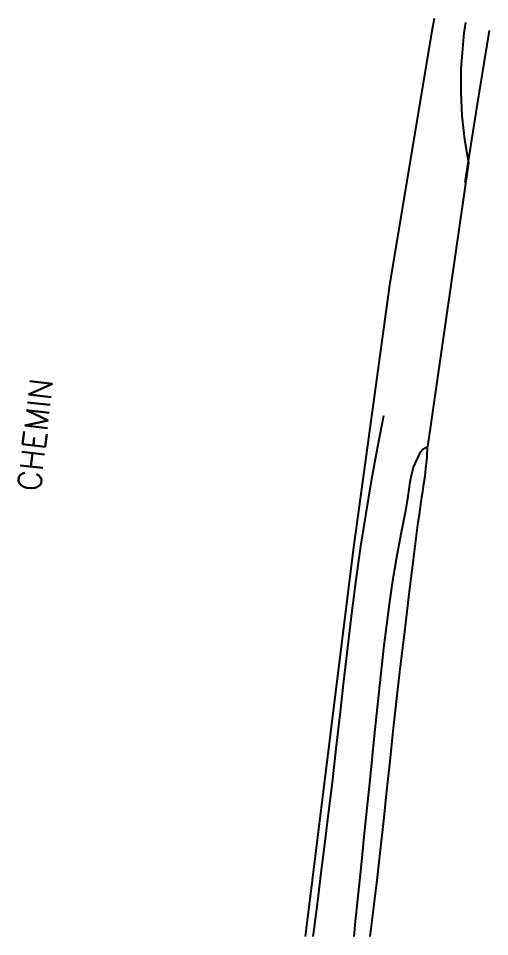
# Model space of a CAD drawing. Header units: millimetres. Extents: x 145999 to 147000, y 141000 to 142001.
# Drawn here: x 146575.7 to 146611.9, y 141000 to 141070.6 of the extents above; entities that cross this region are included whole.
import ezdxf

# ---------------------------------------------------------------- set-up
doc = ezdxf.new("R2010")
doc.units = ezdxf.units.MM
for name, color, linetype in [('W0071', 7, 'CONTINUOUS'), ('W0211', 2, 'CONTINUOUS'), ('W0214', 2, 'CONTINUOUS'), ('W0330', 7, 'CONTINUOUS'), ('W0989', 7, 'CONTINUOUS')]:
    doc.layers.add(name, color=color, linetype=linetype)
doc.styles.get("Standard").update_dxf_attribs({"font": 'romans.shx', "width": 0.85})

msp = doc.modelspace()

# ---------------------------------------------------------------- linework, layer by layer
at = {"layer": 'W0071'}
for points in [[(146603.726, 141040.029), (146603.239, 141037.536), (146602.784, 141035.037), (146602.363, 141032.531), (146601.975, 141030.021), (146601.608, 141027.431), (146601.271, 141024.837), (146600.956, 141022.24), (146600.657, 141019.641), (146600.366, 141017.042), (146600.075, 141014.443), (146599.778, 141011.845), (146599.467, 141009.248), (146599.198, 141007.071), (146598.927, 141004.894), (146598.654, 141002.717), (146598.38, 141000.54), (146598.312, 141000)], [(146607.108, 141037.652), (146606.926, 141037.561), (146606.76, 141037.442), (146606.616, 141037.299), (146606.495, 141037.135), (146606.016, 141036.086), (146605.758, 141034.956), (146605.605, 141033.828), (146605.425, 141032.737), (146605.066, 141030.949), (146604.735, 141029.156), (146604.433, 141027.358), (146604.161, 141025.555), (146603.725, 141022.186), (146603.361, 141018.809), (146603.025, 141015.429), (146602.676, 141012.052), (146602.445, 141009.873), (146602.223, 141007.692), (146602.005, 141005.512), (146601.786, 141003.331), (146601.564, 141001.151), (146601.441, 141000)]]:
    msp.add_lwpolyline(points, dxfattribs=at)
at = {"layer": 'W0211'}
for points in [[(146610.007, 141058.003), (146610.919, 141063.833), (146611.88, 141069.649)], [(146602.719, 141000), (146602.974, 141002.063), (146603.242, 141004.348), (146603.499, 141006.635), (146603.748, 141008.922), (146603.993, 141011.21), (146604.236, 141013.498), (146604.483, 141015.785), (146604.735, 141018.072), (146604.996, 141020.358), (146605.335, 141023.235), (146605.681, 141026.11), (146606.037, 141028.985), (146606.404, 141031.858), (146606.484, 141032.45), (146606.57, 141033.041), (146606.659, 141033.631), (146606.749, 141034.222), (146606.836, 141034.813), (146606.918, 141035.405), (146606.992, 141035.998), (146607.056, 141036.592), (146607.079, 141036.856), (146607.097, 141037.121), (146607.11, 141037.387), (146607.117, 141037.652)]]:
    msp.add_lwpolyline(points, dxfattribs=at)
at = {"layer": 'W0214'}
msp.add_lwpolyline([(146610.039, 141070.272), (146609.912, 141069.47), (146609.682, 141066.723), (146609.666, 141064.905), (146609.757, 141063.09), (146609.955, 141061.283), (146610.259, 141059.491)], dxfattribs=at)
at = {"layer": 'W0330'}
for points in [[(146607.613, 141070.595), (146607.428, 141069.482), (146604.184, 141050.085), (146601.395, 141029.741), (146597.784, 141000.615), (146597.707, 141000)], [(146610.258, 141059.488), (146607.117, 141037.652)]]:
    msp.add_lwpolyline(points, dxfattribs=at)

# ---------------------------------------------------------------- texts
at = {"layer": 'W0989'}
msp.add_text('CHEMIN', height=1.75, rotation=83.4039, dxfattribs=at).set_placement((146577.355, 141034.166))

doc.saveas('drawing.dxf')
